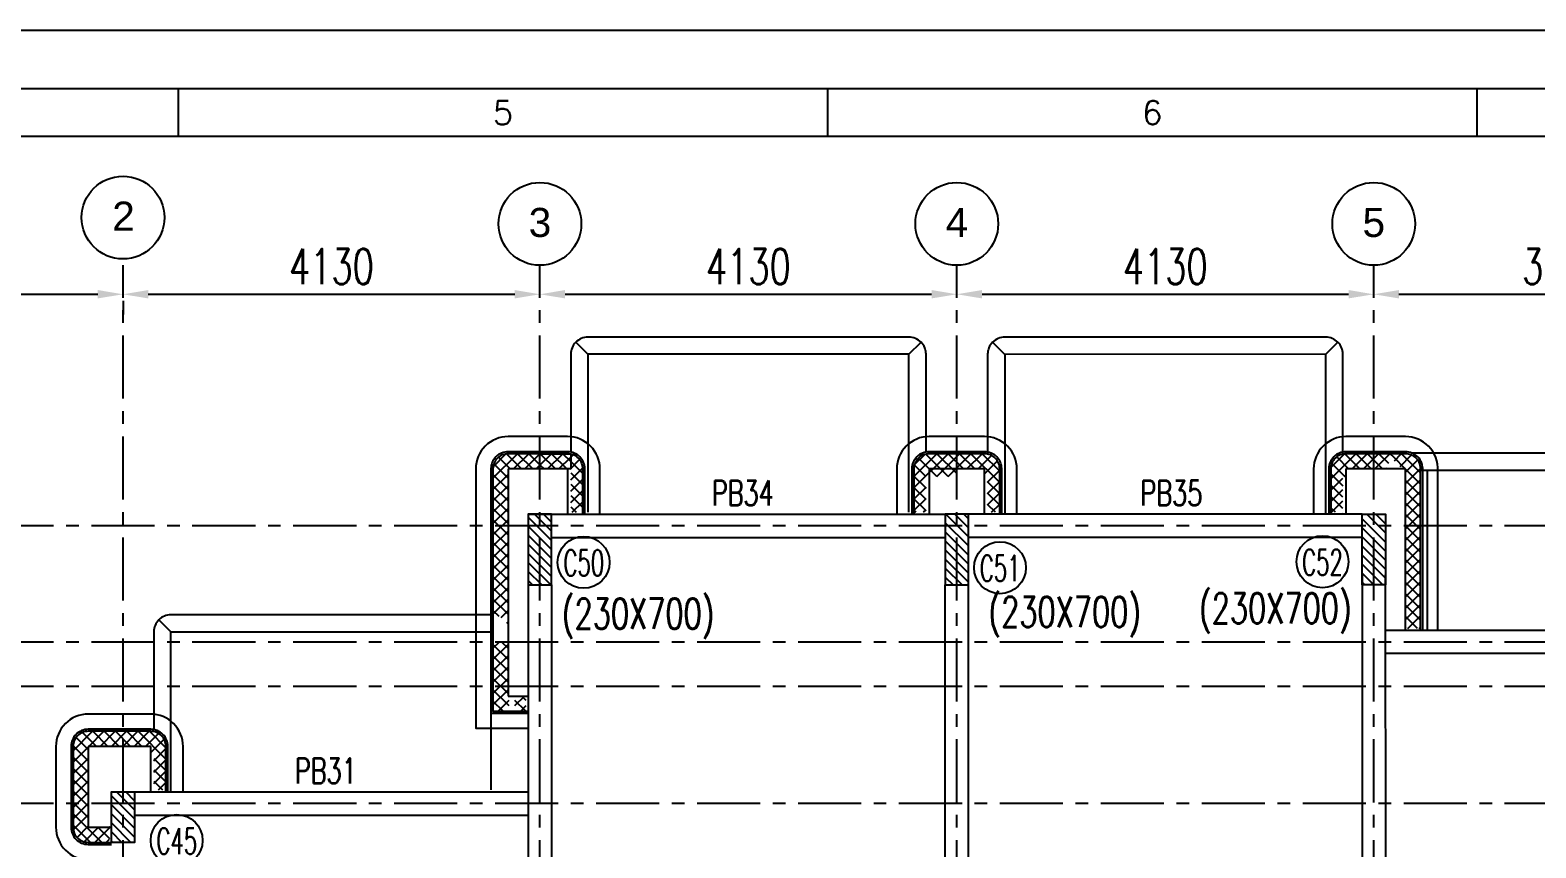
# Model space of a CAD drawing. Header units: millimetres. Extents: x 2659630 to 6742168, y -2425387 to -732288.
# Drawn here: x 2900568 to 2915484, y -908704 to -900602 of the extents above; entities that cross this region are included whole.
import ezdxf
from ezdxf.enums import TextEntityAlignment as Align

# ---------------------------------------------------------------- set-up
doc = ezdxf.new("R2010")
doc.units = ezdxf.units.MM
doc.header["$PDMODE"] = 35
doc.header["$PDSIZE"] = -25
doc.linetypes.add('CENTER', pattern=[2, 1.25, -0.25, 0.25, -0.25])
for name, color, linetype in [('PNA', 8, 'Continuous'), ('S-BEAM NO', 3, 'Continuous'), ('S-BEAM OUTER', 4, 'Continuous'), ('S-COLUMN', 1, 'Continuous'), ('S-COLUMN CIRCLE', 9, 'Continuous'), ('S-COLUMN HATCH', 8, 'Continuous'), ('S-COLUMN NO', 2, 'Continuous'), ('S-COLUMN SIZES', 2, 'Continuous'), ('S-DIM-1', 5, 'Continuous'), ('S-GRIDE CIRCLE', 8, 'Continuous'), ('S-GRIDE LINE', 8, 'CENTER'), ('S-GRIDE NO', 1, 'Continuous')]:
    doc.layers.add(name, color=color, linetype=linetype)
doc.styles.add('Arial', font='arial.ttf', dxfattribs={"height": 123})
doc.styles.add('ROMANS', font='r.shx', dxfattribs={"width": 0.7})
doc.dimstyles.new('dim100', dxfattribs={"dimtxt": 250, "dimasz": 250, "dimexe": 200, "dimexo": 200, "dimgap": 100, "dimtad": 1, "dimdec": 0, "dimrnd": 1, "dimzin": 0, "dimdsep": 46, "dimtxsty": 'ROMANS', "dimcen": 0, "dimclrd": 5, "dimclre": 5, "dimclrt": 4, "dimadec": 0, "dimazin": 0, "dimtfac": 1, "dimtdec": 0, "dimtix": 1, "dimtofl": 0, "dimtmove": 2, "dimatfit": 3, "dimfxl": 1, "dimtolj": 1, "dimtzin": 0, "dimlwd": -1, "dimlwe": -1, "dimarcsym": 0})
pattern_1 = [(45, (-310994.68, -157753.094), (-56.1266008, 56.1266008), []), (135, (-310994.68, -157753.094), (-56.1266008, -56.1266008), [])]

# ---------------------------------------------------------------- blocks, each defined once
blk = doc.blocks.new('*D920')
at = {"layer": 'Defpoints', "color": 0, "ltscale": 2500}
for p in [(2898068, -903083), (2901488, -903083), (2901488, -903219)]:
    blk.add_point(p, dxfattribs=at)
at = {"layer": 'S-DIM-1', "color": 5}
for p, q in [((2898068, -903283), (2898068, -903419)), ((2898318, -903219), (2901238, -903219)), ((2901488, -903283), (2901488, -903419))]:
    blk.add_line(p, q, dxfattribs=at)
at = {"layer": 'S-DIM-1', "color": 5, "ltscale": 2500}
for points in [[(2898318, -903177), (2898318, -903260), (2898068, -903219)], [(2901238, -903260), (2901238, -903177), (2901488, -903219)]]:
    blk.add_solid(points, dxfattribs=at)
at = {"layer": 'S-DIM-1', "color": 4, "ltscale": 2500, "insert": (2899778, -902944), "char_height": 250, "attachment_point": 5, "style": 'ROMANS'}
blk.add_mtext('\\A1;{\\H1.4x;3420}', dxfattribs=at)
blk = doc.blocks.new('*D921')
at = {"layer": 'Defpoints', "color": 0, "ltscale": 1200}
for p in [(2901488, -903227), (2905618, -903219), (2905618, -903219)]:
    blk.add_point(p, dxfattribs=at)
at = {"layer": 'S-DIM-1', "color": 5}
for p, q in [((2901488, -903027), (2901488, -903019)), ((2905618, -903019), (2905618, -903019)), ((2901738, -903219), (2905368, -903219))]:
    blk.add_line(p, q, dxfattribs=at)
at = {"layer": 'S-DIM-1', "color": 5, "ltscale": 1200}
for points in [[(2901738, -903177), (2901738, -903260), (2901488, -903219)], [(2905368, -903260), (2905368, -903177), (2905618, -903219)]]:
    blk.add_solid(points, dxfattribs=at)
at = {"layer": 'S-DIM-1', "color": 4, "ltscale": 1200, "insert": (2903553, -902944), "char_height": 250, "attachment_point": 5, "style": 'ROMANS'}
blk.add_mtext('\\A1;{\\H1.4x;4130}', dxfattribs=at)
blk = doc.blocks.new('*D922')
at = {"layer": 'Defpoints', "color": 0, "ltscale": 2500}
for p in [(2913878, -903219), (2917658, -903219), (2917658, -903219)]:
    blk.add_point(p, dxfattribs=at)
at = {"layer": 'S-DIM-1', "color": 5}
for p, q in [((2913878, -903019), (2913878, -903019)), ((2917658, -903019), (2917658, -903019)), ((2914128, -903219), (2917408, -903219))]:
    blk.add_line(p, q, dxfattribs=at)
at = {"layer": 'S-DIM-1', "color": 5, "ltscale": 2500}
for points in [[(2914128, -903177), (2914128, -903260), (2913878, -903219)], [(2917408, -903260), (2917408, -903177), (2917658, -903219)]]:
    blk.add_solid(points, dxfattribs=at)
at = {"layer": 'S-DIM-1', "color": 4, "ltscale": 2500, "insert": (2915768, -902944), "char_height": 350, "attachment_point": 5, "style": 'ROMANS'}
blk.add_mtext('\\A1;{3780}', dxfattribs=at)
blk = doc.blocks.new('*D924')
at = {"layer": 'Defpoints', "color": 0, "ltscale": 2500}
for p in [(2905618, -903227), (2909748, -903219), (2909748, -903219)]:
    blk.add_point(p, dxfattribs=at)
at = {"layer": 'S-DIM-1', "color": 5}
for p, q in [((2905618, -903027), (2905618, -903019)), ((2909748, -903019), (2909748, -903019)), ((2905868, -903219), (2909498, -903219))]:
    blk.add_line(p, q, dxfattribs=at)
at = {"layer": 'S-DIM-1', "color": 5, "ltscale": 2500}
for points in [[(2905868, -903177), (2905868, -903260), (2905618, -903219)], [(2909498, -903260), (2909498, -903177), (2909748, -903219)]]:
    blk.add_solid(points, dxfattribs=at)
at = {"layer": 'S-DIM-1', "color": 4, "ltscale": 2500, "insert": (2907683, -902944), "char_height": 250, "attachment_point": 5, "style": 'ROMANS'}
blk.add_mtext('\\A1;{\\H1.4x;4130}', dxfattribs=at)
blk = doc.blocks.new('*D925')
at = {"layer": 'Defpoints', "color": 0, "ltscale": 1200}
for p in [(2909748, -903227), (2913878, -903219), (2913878, -903219)]:
    blk.add_point(p, dxfattribs=at)
at = {"layer": 'S-DIM-1', "color": 5}
for p, q in [((2909748, -903027), (2909748, -903019)), ((2913878, -903019), (2913878, -903019)), ((2909998, -903219), (2913628, -903219))]:
    blk.add_line(p, q, dxfattribs=at)
at = {"layer": 'S-DIM-1', "color": 5, "ltscale": 1200}
for points in [[(2909998, -903177), (2909998, -903260), (2909748, -903219)], [(2913628, -903260), (2913628, -903177), (2913878, -903219)]]:
    blk.add_solid(points, dxfattribs=at)
at = {"layer": 'S-DIM-1', "color": 4, "ltscale": 1200, "insert": (2911813, -902944), "char_height": 250, "attachment_point": 5, "style": 'ROMANS'}
blk.add_mtext('\\A1;{\\H1.4x;4130}', dxfattribs=at)
blk = doc.blocks.new('A1_SHEET.')
at = {"flags": 128}
blk.add_lwpolyline([(0, 0), (0, 594), (841, 594), (841, 0)], close=True, dxfattribs=at)
at = {"layer": 'PNA'}
for p, q in [((281.17, 587.8), (281.17, 582.8)), ((349.58, 587.8), (349.58, 582.8)), ((418, 587.8), (418, 582.8))]:
    blk.add_line(p, q, dxfattribs=at)
at = {"layer": 'PNA', "color": 1}
for points in [[(7.5, 6.2), (833.5, 6.2), (833.5, 587.8), (7.5, 587.8)], [(17.5, 11.2), (828.5, 11.2), (828.5, 582.8), (17.5, 582.8)]]:
    blk.add_lwpolyline(points, close=True, dxfattribs=at)
at = {"layer": 'PNA', "style": 'ROMANS'}
for s, p in [('5', (315.38, 585.3)), ('6', (383.8, 585.3))]:
    blk.add_text(s, height=2.5, dxfattribs=at).set_placement(p, align=Align.MIDDLE)

msp = doc.modelspace()

# ---------------------------------------------------------------- hatches: boundary and pattern name
at = {"layer": 'S-BEAM OUTER', "ltscale": 2500}
h = msp.add_hatch(dxfattribs=at)
h.set_pattern_fill('ANSI37', color=256, scale=25, style=0)
h.set_pattern_definition(pattern_1)
h.paths.add_polyline_path([(2905152.842, -905513.963), (2905152.842, -904948.962, -0.000000022), (2905152.842, -904948.962, -0.198898844), (2905196.776, -904842.896, -0.000000013), (2905196.776, -904842.896, -0.179925874), (2905291.855, -904799.365, -0.018324024), (2905302.837, -904798.962), (2905617.837, -904798.962), (2905617.837, -904948.962), (2905302.842, -904948.962), (2905302.842, -905513.963)])
h.paths.add_polyline_path([(2905152.842, -906394.257, -0.300384142), (2905302.842, -906506.517), (2905302.842, -905513.963), (2905152.842, -905513.963)])
h.paths.add_polyline_path([(2905152.842, -907103.963), (2905302.842, -907103.963), (2905302.842, -906663.963), (2905152.842, -906663.963)])
h.paths.add_polyline_path([(2905922.842, -905026.994), (2905922.841, -904801.993, -0.147053772), (2905998.906, -904842.896, -0.19516487), (2906042.844, -904949.962), (2906042.84, -905173.956, 0.356378648)])
h.paths.add_polyline_path([(2905922.842, -905378.963), (2905922.842, -905026.994, -0.356378648), (2906042.84, -905173.956), (2906042.844, -905378.963)])
h.paths.add_polyline_path([(2905152.842, -907103.963), (2905302.842, -907103.963), (2905302.842, -907198.963), (2905312.843, -907198.963), (2905312.843, -907348.963), (2905152.842, -907348.963)])
h.paths.add_polyline_path([(2905482.837, -907348.963), (2905482.837, -907198.963), (2905371.014, -907198.963), (2905371.014, -907348.963)])
h = msp.add_hatch(dxfattribs=at)
h.set_pattern_fill('ANSI37', color=256, scale=25, style=0)
h.set_pattern_definition(pattern_1)
h.paths.add_polyline_path([(2905152.842, -905513.963), (2905152.842, -904948.962, -0.000000022), (2905152.842, -904948.962, -0.198898844), (2905196.776, -904842.896, -0.000000013), (2905196.776, -904842.896, -0.179925874), (2905291.855, -904799.365, -0.018324024), (2905302.837, -904798.962), (2905617.837, -904798.962), (2905617.837, -904948.962), (2905302.842, -904948.962), (2905302.842, -905513.963)])
h.paths.add_polyline_path([(2905152.842, -906394.257, -0.300384142), (2905302.842, -906506.517), (2905302.842, -905513.963), (2905152.842, -905513.963)])
h.paths.add_polyline_path([(2905152.842, -907103.963), (2905302.842, -907103.963), (2905302.842, -906663.963), (2905152.842, -906663.963)])
h.paths.add_polyline_path([(2905922.842, -905026.994), (2905922.841, -904801.993, -0.147053772), (2905998.906, -904842.896, -0.19516487), (2906042.844, -904949.962), (2906042.84, -905173.956, 0.356378648)])
h.paths.add_polyline_path([(2905922.842, -905378.963), (2905922.842, -905026.994, -0.356378648), (2906042.84, -905173.956), (2906042.844, -905378.963)])
h.paths.add_polyline_path([(2905152.842, -907103.963), (2905302.842, -907103.963), (2905302.842, -907198.963), (2905312.843, -907198.963), (2905312.843, -907348.963), (2905152.842, -907348.963)])
h.paths.add_polyline_path([(2905482.837, -907348.963), (2905482.837, -907198.963), (2905371.014, -907198.963), (2905371.014, -907348.963)])
h = msp.add_hatch(dxfattribs=at)
h.set_pattern_fill('ANSI37', color=256, scale=25, style=0)
h.set_pattern_definition(pattern_1)
h.paths.add_polyline_path([(2905152.842, -905513.963), (2905152.842, -904948.962, -0.000000022), (2905152.842, -904948.962, -0.198898844), (2905196.776, -904842.896, -0.000000013), (2905196.776, -904842.896, -0.179925874), (2905291.855, -904799.365, -0.018324024), (2905302.837, -904798.962), (2905617.837, -904798.962), (2905617.837, -904948.962), (2905302.842, -904948.962), (2905302.842, -905513.963)])
h.paths.add_polyline_path([(2905152.842, -906394.257, -0.300384142), (2905302.842, -906506.517), (2905302.842, -905513.963), (2905152.842, -905513.963)])
h.paths.add_polyline_path([(2905152.842, -907103.963), (2905302.842, -907103.963), (2905302.842, -906663.963), (2905152.842, -906663.963)])
h.paths.add_polyline_path([(2905922.842, -905026.994), (2905922.841, -904801.993, -0.147053772), (2905998.906, -904842.896, -0.19516487), (2906042.844, -904949.962), (2906042.84, -905173.956, 0.356378648)])
h.paths.add_polyline_path([(2905922.842, -905378.963), (2905922.842, -905026.994, -0.356378648), (2906042.84, -905173.956), (2906042.844, -905378.963)])
h.paths.add_polyline_path([(2905152.842, -907103.963), (2905302.842, -907103.963), (2905302.842, -907198.963), (2905312.843, -907198.963), (2905312.843, -907348.963), (2905152.842, -907348.963)])
h.paths.add_polyline_path([(2905482.837, -907348.963), (2905482.837, -907198.963), (2905371.014, -907198.963), (2905371.014, -907348.963)])
h = msp.add_hatch(dxfattribs=at)
h.set_pattern_fill('ANSI37', color=256, scale=25, style=0)
h.set_pattern_definition(pattern_1)
h.paths.add_polyline_path([(2905922.841, -904948.962), (2905617.837, -904948.962), (2905617.837, -904798.962), (2905922.841, -904798.962)])
h = msp.add_hatch(dxfattribs=at)
h.set_pattern_fill('ANSI37', color=256, scale=25, style=0)
h.set_pattern_definition(pattern_1)
h.paths.add_polyline_path([(2905922.841, -904948.962), (2905617.837, -904948.962), (2905617.837, -904798.962), (2905922.841, -904798.962)])
h = msp.add_hatch(dxfattribs=at)
h.set_pattern_fill('ANSI37', color=256, scale=25, style=0)
h.set_pattern_definition(pattern_1)
h.paths.add_polyline_path([(2905922.841, -904948.962), (2905617.837, -904948.962), (2905617.837, -904798.962), (2905922.841, -904798.962)])
h = msp.add_hatch(dxfattribs=at)
h.set_pattern_fill('ANSI37', color=256, scale=25, style=0)
h.set_pattern_definition(pattern_1)
edge = h.paths.add_edge_path()
edge.add_line((2909442.844, -905378.962), (2909442.843, -905026.992))
edge.add_arc((2909472.835, -905173.963), 150, 101.5337753, 179.6410163)
edge.add_line((2909322.838, -905173.023), (2909322.838, -905378.963))
edge.add_line((2909322.838, -905378.963), (2909442.844, -905378.963))
h.paths.add_polyline_path([(2909747.837, -904948.962), (2909747.837, -904798.962), (2910022.837, -904798.962, -0.050390179), (2910052.841, -904801.994), (2910052.842, -905026.995, 0.050390733), (2910022.837, -905023.963), (2910022.836, -905023.963), (2910022.836, -905023.963), (2910022.835, -904948.962)])
h.paths.add_polyline_path([(2909442.843, -905026.992), (2909442.843, -904801.992, -0.050374093), (2909472.838, -904798.962), (2909747.837, -904798.962), (2909747.837, -904948.962), (2909472.838, -904948.962), (2909747.837, -904948.962), (2909747.837, -905023.963), (2909472.838, -905023.963), (2909472.838, -904948.962), (2909747.837, -904948.962), (2909472.838, -904948.962), (2909472.838, -905023.963), (2909472.835, -905023.963, 0.050368118)])
h.paths.add_polyline_path([(2910052.842, -905026.995), (2910052.841, -904801.994, -0.147047891), (2910128.902, -904842.896, -0.198912367), (2910172.836, -904948.962), (2910172.836, -905173.963, 0.356384191)])
h.paths.add_polyline_path([(2909442.843, -905026.992), (2909442.843, -904801.992, 0.147064867), (2909366.772, -904842.896, 0.198911946), (2909322.838, -904948.962), (2909322.838, -905173.023, -0.354645265)])
h.paths.add_polyline_path([(2910172.837, -905378.963), (2910172.836, -905173.963, 0.356384191), (2910052.842, -905026.995), (2910052.842, -905378.963)])
h = msp.add_hatch(dxfattribs=at)
h.set_pattern_fill('ANSI37', color=256, scale=25, style=0)
h.set_pattern_definition(pattern_1)
edge = h.paths.add_edge_path()
edge.add_line((2909442.844, -905378.962), (2909442.843, -905026.992))
edge.add_arc((2909472.835, -905173.963), 150, 101.5337753, 179.6410163)
edge.add_line((2909322.838, -905173.023), (2909322.838, -905378.963))
edge.add_line((2909322.838, -905378.963), (2909442.844, -905378.963))
h.paths.add_polyline_path([(2909747.837, -904948.962), (2909747.837, -904798.962), (2910022.837, -904798.962, -0.050390179), (2910052.841, -904801.994), (2910052.842, -905026.995, 0.050390733), (2910022.837, -905023.963), (2910022.836, -905023.963), (2910022.836, -905023.963), (2910022.835, -904948.962)])
h.paths.add_polyline_path([(2909442.843, -905026.992), (2909442.843, -904801.992, -0.050374093), (2909472.838, -904798.962), (2909747.837, -904798.962), (2909747.837, -904948.962), (2909472.838, -904948.962), (2909747.837, -904948.962), (2909747.837, -905023.963), (2909472.838, -905023.963), (2909472.838, -904948.962), (2909747.837, -904948.962), (2909472.838, -904948.962), (2909472.838, -905023.963), (2909472.835, -905023.963, 0.050368118)])
h.paths.add_polyline_path([(2910052.842, -905026.995), (2910052.841, -904801.994, -0.147047891), (2910128.902, -904842.896, -0.198912367), (2910172.836, -904948.962), (2910172.836, -905173.963, 0.356384191)])
h.paths.add_polyline_path([(2909442.843, -905026.992), (2909442.843, -904801.992, 0.147064867), (2909366.772, -904842.896, 0.198911946), (2909322.838, -904948.962), (2909322.838, -905173.023, -0.354645265)])
h.paths.add_polyline_path([(2910172.837, -905378.963), (2910172.836, -905173.963, 0.356384191), (2910052.842, -905026.995), (2910052.842, -905378.963)])
h = msp.add_hatch(dxfattribs=at)
h.set_pattern_fill('ANSI37', color=256, scale=25, style=0)
h.set_pattern_definition(pattern_1)
edge = h.paths.add_edge_path()
edge.add_line((2909442.844, -905378.962), (2909442.843, -905026.992))
edge.add_arc((2909472.835, -905173.963), 150, 101.5337753, 179.6410163)
edge.add_line((2909322.838, -905173.023), (2909322.838, -905378.963))
edge.add_line((2909322.838, -905378.963), (2909442.844, -905378.963))
h.paths.add_polyline_path([(2909747.837, -904948.962), (2909747.837, -904798.962), (2910022.837, -904798.962, -0.050390179), (2910052.841, -904801.994), (2910052.842, -905026.995, 0.050390733), (2910022.837, -905023.963), (2910022.836, -905023.963), (2910022.836, -905023.963), (2910022.835, -904948.962)])
h.paths.add_polyline_path([(2909442.843, -905026.992), (2909442.843, -904801.992, -0.050374093), (2909472.838, -904798.962), (2909747.837, -904798.962), (2909747.837, -904948.962), (2909472.838, -904948.962), (2909747.837, -904948.962), (2909747.837, -905023.963), (2909472.838, -905023.963), (2909472.838, -904948.962), (2909747.837, -904948.962), (2909472.838, -904948.962), (2909472.838, -905023.963), (2909472.835, -905023.963, 0.050368118)])
h.paths.add_polyline_path([(2910052.842, -905026.995), (2910052.841, -904801.994, -0.147047891), (2910128.902, -904842.896, -0.198912367), (2910172.836, -904948.962), (2910172.836, -905173.963, 0.356384191)])
h.paths.add_polyline_path([(2909442.843, -905026.992), (2909442.843, -904801.992, 0.147064867), (2909366.772, -904842.896, 0.198911946), (2909322.838, -904948.962), (2909322.838, -905173.023, -0.354645265)])
h.paths.add_polyline_path([(2910172.837, -905378.963), (2910172.836, -905173.963, 0.356384191), (2910052.842, -905026.995), (2910052.842, -905378.963)])
h = msp.add_hatch(dxfattribs=at)
h.set_pattern_fill('ANSI37', color=256, scale=25, style=0)
h.set_pattern_definition(pattern_1)
edge = h.paths.add_edge_path()
edge.add_arc((2913602.843, -904948.962), 150, 135.0002507, 179.9994214, ccw=False)
edge.add_arc((2913602.843, -904948.962), 150, 101.536827, 135, ccw=False)
edge.add_line((2913572.843, -904801.993), (2913572.843, -905027.311))
edge.add_arc((2913604.601, -905175.677), 151.727, 102.081815, 179.7301686)
edge.add_line((2913452.843, -905174.962), (2913452.843, -904948.962))
h.paths.add_polyline_path([(2914192.84, -906528.963), (2914342.84, -906528.963), (2914342.84, -905513.963), (2914192.84, -905513.963)])
h.paths.add_polyline_path([(2914342.84, -905513.963), (2914342.84, -904963.963), (2914192.84, -904963.963), (2914192.84, -905513.963)])
h.paths.add_polyline_path([(2913572.843, -904801.993, -0.050381359), (2913602.843, -904798.962), (2913877.837, -904798.962), (2913877.837, -904798.962), (2913877.837, -904948.962), (2913602.843, -904948.962), (2913602.843, -904948.962), (2913602.843, -905023.962), (2913602.672, -905023.962, 0.04957935), (2913572.843, -905027.311)])
h.paths.add_polyline_path([(2914136.915, -904798.962), (2914192.84, -904798.962, -0.198912367), (2914298.906, -904842.896, -0.108312234), (2914334.144, -904898.631, -0.085753808), (2914342.84, -904948.962), (2914342.84, -904963.963), (2914192.84, -904963.963), (2914192.84, -904948.962), (2914162.841, -904948.962), (2914057.632, -904843.754, -0.136404072)])
h.paths.add_polyline_path([(2913452.846, -905378.963), (2913452.876, -905174.962, -0.352392755), (2913572.843, -905027.311), (2913572.844, -905378.963)])
h.paths.add_polyline_path([(2913877.837, -904948.962), (2914008.503, -904948.962, -0.320139924), (2914136.915, -904798.962), (2913877.837, -904798.962)])
h.paths.add_polyline_path([(2913518.31, -905212.567), (2913518.31, -905365.739), (2914050.472, -905365.739), (2914050.472, -905212.567)], flags=24)
h = msp.add_hatch(dxfattribs=at)
h.set_pattern_fill('ANSI37', color=256, scale=25, style=0)
h.set_pattern_definition(pattern_1)
edge = h.paths.add_edge_path()
edge.add_arc((2913602.843, -904948.962), 150, 135.0002507, 179.9994214, ccw=False)
edge.add_arc((2913602.843, -904948.962), 150, 101.536827, 135, ccw=False)
edge.add_line((2913572.843, -904801.993), (2913572.843, -905027.311))
edge.add_arc((2913604.601, -905175.677), 151.727, 102.081815, 179.7301686)
edge.add_line((2913452.843, -905174.962), (2913452.843, -904948.962))
h.paths.add_polyline_path([(2914192.84, -906528.963), (2914342.84, -906528.963), (2914342.84, -905513.963), (2914192.84, -905513.963)])
h.paths.add_polyline_path([(2914342.84, -905513.963), (2914342.84, -904963.963), (2914192.84, -904963.963), (2914192.84, -905513.963)])
h.paths.add_polyline_path([(2913572.843, -904801.993, -0.050381359), (2913602.843, -904798.962), (2913877.837, -904798.962), (2913877.837, -904798.962), (2913877.837, -904948.962), (2913602.843, -904948.962), (2913602.843, -904948.962), (2913602.843, -905023.962), (2913602.672, -905023.962, 0.04957935), (2913572.843, -905027.311)])
h.paths.add_polyline_path([(2914136.915, -904798.962), (2914192.84, -904798.962, -0.198912367), (2914298.906, -904842.896, -0.108312234), (2914334.144, -904898.631, -0.085753808), (2914342.84, -904948.962), (2914342.84, -904963.963), (2914192.84, -904963.963), (2914192.84, -904948.962), (2914162.841, -904948.962), (2914057.632, -904843.754, -0.136404072)])
h.paths.add_polyline_path([(2913452.846, -905378.963), (2913452.876, -905174.962, -0.352392755), (2913572.843, -905027.311), (2913572.844, -905378.963)])
h.paths.add_polyline_path([(2913877.837, -904948.962), (2914008.503, -904948.962, -0.320139924), (2914136.915, -904798.962), (2913877.837, -904798.962)])
h.paths.add_polyline_path([(2913518.31, -905212.567), (2913518.31, -905365.739), (2914050.472, -905365.739), (2914050.472, -905212.567)], flags=24)
h = msp.add_hatch(dxfattribs=at)
h.set_pattern_fill('ANSI37', color=256, scale=25, style=0)
h.set_pattern_definition(pattern_1)
edge = h.paths.add_edge_path()
edge.add_arc((2913602.843, -904948.962), 150, 135.0002507, 179.9994214, ccw=False)
edge.add_arc((2913602.843, -904948.962), 150, 101.536827, 135, ccw=False)
edge.add_line((2913572.843, -904801.993), (2913572.843, -905027.311))
edge.add_arc((2913604.601, -905175.677), 151.727, 102.081815, 179.7301686)
edge.add_line((2913452.843, -905174.962), (2913452.843, -904948.962))
h.paths.add_polyline_path([(2914192.84, -906528.963), (2914342.84, -906528.963), (2914342.84, -905513.963), (2914192.84, -905513.963)])
h.paths.add_polyline_path([(2914342.84, -905513.963), (2914342.84, -904963.963), (2914192.84, -904963.963), (2914192.84, -905513.963)])
h.paths.add_polyline_path([(2913572.843, -904801.993, -0.050381359), (2913602.843, -904798.962), (2913877.837, -904798.962), (2913877.837, -904798.962), (2913877.837, -904948.962), (2913602.843, -904948.962), (2913602.843, -904948.962), (2913602.843, -905023.962), (2913602.672, -905023.962, 0.04957935), (2913572.843, -905027.311)])
h.paths.add_polyline_path([(2914136.915, -904798.962), (2914192.84, -904798.962, -0.198912367), (2914298.906, -904842.896, -0.108312234), (2914334.144, -904898.631, -0.085753808), (2914342.84, -904948.962), (2914342.84, -904963.963), (2914192.84, -904963.963), (2914192.84, -904948.962), (2914162.841, -904948.962), (2914057.632, -904843.754, -0.136404072)])
h.paths.add_polyline_path([(2913452.846, -905378.963), (2913452.876, -905174.962, -0.352392755), (2913572.843, -905027.311), (2913572.844, -905378.963)])
h.paths.add_polyline_path([(2913877.837, -904948.962), (2914008.503, -904948.962, -0.320139924), (2914136.915, -904798.962), (2913877.837, -904798.962)])
h.paths.add_polyline_path([(2913518.31, -905212.567), (2913518.31, -905365.739), (2914050.472, -905365.739), (2914050.472, -905212.567)], flags=24)
h = msp.add_hatch(dxfattribs=at)
h.set_pattern_fill('ANSI37', color=256, scale=25, style=0)
h.set_pattern_definition(pattern_1)
h.paths.add_polyline_path([(2900993.11, -908263.963), (2900993.109, -907698.962, -0.198912031), (2901037.043, -907592.896, -0.000000219), (2901037.043, -907592.896, -0.198912476), (2901143.109, -907548.962), (2901487.837, -907548.962), (2901487.837, -907698.962), (2901143.109, -907698.962), (2901143.085, -908263.963), (2900993.11, -908263.963)])
h.paths.add_polyline_path([(2900993.11, -908263.963), (2901143.085, -908263.963), (2901143.075, -908498.962), (2901352.837, -908498.962), (2901352.837, -908648.962), (2901143.075, -908648.962, -0.0000001), (2901143.075, -908648.962, -0.198851037), (2901037.045, -908605.028, -0.000000032), (2901037.045, -908605.028, -0.198910749), (2900993.111, -908498.962)])
h.paths.add_polyline_path([(2901487.837, -907698.962), (2901487.837, -907548.962), (2901762.842, -907548.962, -0.050380764), (2901792.841, -907551.992), (2901792.842, -907774.453, 0.003455455), (2901790.735, -907773.963), (2901762.842, -907773.963), (2901762.842, -907698.962)])
h.paths.add_polyline_path([(2901792.842, -907774.453, -0.342063211), (2901912.842, -907923.963), (2901912.842, -907698.962, 0.198912367), (2901868.908, -907592.896, 0.147057884), (2901792.841, -907551.992)])
h.paths.add_polyline_path([(2901912.842, -908128.963), (2901912.842, -907923.963, 0.342063211), (2901792.842, -907774.453), (2901792.842, -908128.963)])
h.paths.add_polyline_path([(2901044.494, -907984.361), (2901044.494, -908179.075), (2901472.973, -908179.075), (2901472.973, -907984.361)], flags=24)
h = msp.add_hatch(dxfattribs=at)
h.set_pattern_fill('ANSI37', color=256, scale=25, style=0)
h.set_pattern_definition(pattern_1)
h.paths.add_polyline_path([(2900993.11, -908263.963), (2900993.109, -907698.962, -0.198912031), (2901037.043, -907592.896, -0.000000219), (2901037.043, -907592.896, -0.198912476), (2901143.109, -907548.962), (2901487.837, -907548.962), (2901487.837, -907698.962), (2901143.109, -907698.962), (2901143.085, -908263.963), (2900993.11, -908263.963)])
h.paths.add_polyline_path([(2900993.11, -908263.963), (2901143.085, -908263.963), (2901143.075, -908498.962), (2901352.837, -908498.962), (2901352.837, -908648.962), (2901143.075, -908648.962, -0.0000001), (2901143.075, -908648.962, -0.198851037), (2901037.045, -908605.028, -0.000000032), (2901037.045, -908605.028, -0.198910749), (2900993.111, -908498.962)])
h.paths.add_polyline_path([(2901487.837, -907698.962), (2901487.837, -907548.962), (2901762.842, -907548.962, -0.050380764), (2901792.841, -907551.992), (2901792.842, -907774.453, 0.003455455), (2901790.735, -907773.963), (2901762.842, -907773.963), (2901762.842, -907698.962)])
h.paths.add_polyline_path([(2901792.842, -907774.453, -0.342063211), (2901912.842, -907923.963), (2901912.842, -907698.962, 0.198912367), (2901868.908, -907592.896, 0.147057884), (2901792.841, -907551.992)])
h.paths.add_polyline_path([(2901912.842, -908128.963), (2901912.842, -907923.963, 0.342063211), (2901792.842, -907774.453), (2901792.842, -908128.963)])
h.paths.add_polyline_path([(2901044.494, -907984.361), (2901044.494, -908179.075), (2901472.973, -908179.075), (2901472.973, -907984.361)], flags=24)
h = msp.add_hatch(dxfattribs=at)
h.set_pattern_fill('ANSI37', color=256, scale=25, style=0)
h.set_pattern_definition(pattern_1)
h.paths.add_polyline_path([(2900993.11, -908263.963), (2900993.109, -907698.962, -0.198912031), (2901037.043, -907592.896, -0.000000219), (2901037.043, -907592.896, -0.198912476), (2901143.109, -907548.962), (2901487.837, -907548.962), (2901487.837, -907698.962), (2901143.109, -907698.962), (2901143.085, -908263.963), (2900993.11, -908263.963)])
h.paths.add_polyline_path([(2900993.11, -908263.963), (2901143.085, -908263.963), (2901143.075, -908498.962), (2901352.837, -908498.962), (2901352.837, -908648.962), (2901143.075, -908648.962, -0.0000001), (2901143.075, -908648.962, -0.198851037), (2901037.045, -908605.028, -0.000000032), (2901037.045, -908605.028, -0.198910749), (2900993.111, -908498.962)])
h.paths.add_polyline_path([(2901487.837, -907698.962), (2901487.837, -907548.962), (2901762.842, -907548.962, -0.050380764), (2901792.841, -907551.992), (2901792.842, -907774.453, 0.003455455), (2901790.735, -907773.963), (2901762.842, -907773.963), (2901762.842, -907698.962)])
h.paths.add_polyline_path([(2901792.842, -907774.453, -0.342063211), (2901912.842, -907923.963), (2901912.842, -907698.962, 0.198912367), (2901868.908, -907592.896, 0.147057884), (2901792.841, -907551.992)])
h.paths.add_polyline_path([(2901912.842, -908128.963), (2901912.842, -907923.963, 0.342063211), (2901792.842, -907774.453), (2901792.842, -908128.963)])
h.paths.add_polyline_path([(2901044.494, -907984.361), (2901044.494, -908179.075), (2901472.973, -908179.075), (2901472.973, -907984.361)], flags=24)
at = {"layer": 'S-COLUMN HATCH'}
h = msp.add_hatch(dxfattribs=at)
h.set_pattern_fill('ANSI31', color=8, scale=20, angle=270)
h.set_pattern_definition([(315, (2137619.527, -4323869.926), (44.9012806, 44.9012806), [])])
edge = h.paths.add_edge_path()
edge.add_line((2905732.41, -905398.979), (2905732.41, -906098.979))
edge.add_line((2905732.41, -905398.979), (2905502.41, -905398.979))
edge.add_line((2905502.41, -905398.979), (2905502.41, -906098.979))
edge.add_line((2905502.41, -906098.979), (2905732.41, -906098.979))
h = msp.add_hatch(dxfattribs=at)
h.set_pattern_fill('ANSI31', color=8, scale=20, angle=270)
h.set_pattern_definition([(315, (2141694.24, -4323869.926), (44.9012806, 44.9012806), [])])
edge = h.paths.add_edge_path()
edge.add_line((2909862.837, -905398.979), (2909862.837, -906098.979))
edge.add_line((2909862.837, -905398.979), (2909632.837, -905398.979))
edge.add_line((2909632.837, -905398.979), (2909632.837, -906098.979))
edge.add_line((2909632.837, -906098.979), (2909862.837, -906098.979))
h = msp.add_hatch(dxfattribs=at)
h.set_pattern_fill('ANSI31', color=8, scale=20, angle=90)
h.set_pattern_definition([(135, (3682981.473, 2512471.984), (-44.9012806, -44.9012806), [])])
edge = h.paths.add_edge_path()
edge.add_line((2913762.927, -905398.963), (2913762.927, -906098.963))
edge.add_line((2913762.927, -905398.963), (2913992.927, -905398.963))
edge.add_line((2913992.927, -905398.963), (2913992.927, -906098.963))
edge.add_line((2913992.927, -906098.963), (2913762.927, -906098.963))
h = msp.add_hatch(dxfattribs=at)
h.set_pattern_fill('ANSI31', color=8, scale=20, angle=90)
h.set_pattern_definition([(135, (3670328.623, 2509721.984), (-44.9012806, -44.9012806), [])])
edge = h.paths.add_edge_path()
edge.add_line((2901372.889, -908148.963), (2901372.889, -908648.963))
edge.add_line((2901372.889, -908148.963), (2901602.889, -908148.963))
edge.add_line((2901602.889, -908148.963), (2901602.889, -908648.963))
edge.add_line((2901602.889, -908648.963), (2901372.889, -908648.963))

# ---------------------------------------------------------------- linework, layer by layer
at = {"layer": 'S-BEAM OUTER', "ltscale": 2500}
for p, q in [((2906092.84, -903813.961), (2905972.632, -903693.754)), ((2906092.84, -903813.961), (2905972.632, -903693.754)), ((2906092.84, -903813.961), (2905972.632, -903693.754)), ((2909272.842, -903813.963), (2909393.052, -903693.756)), ((2909272.842, -903813.963), (2909393.052, -903693.756)), ((2909272.842, -903813.963), (2909393.052, -903693.756)), ((2910222.84, -903813.967), (2910102.632, -903693.754)), ((2910222.84, -903813.967), (2910102.632, -903693.754)), ((2910222.84, -903813.967), (2910102.632, -903693.754)), ((2913402.844, -903813.959), (2913523.05, -903693.754)), ((2913402.844, -903813.959), (2913523.05, -903693.754)), ((2913402.844, -903813.959), (2913523.05, -903693.754)), ((2909272.413, -903813.963, -0.002), (2906092.413, -903813.961, -0.002)), ((2906092.413, -903813.961, -0.002), (2906092.413, -905378.963, -0.002)), ((2909272.84, -903813.963), (2906092.84, -903813.961)), ((2906092.84, -903813.961), (2906092.84, -905378.963)), ((2906092.84, -903813.961), (2906092.84, -905378.963)), ((2909272.84, -903813.963), (2906092.84, -903813.961)), ((2909272.84, -903813.963), (2906092.84, -903813.961)), ((2906092.84, -903813.961), (2906092.84, -905378.963)), ((2909272.417, -905378.962, -0.002), (2909272.413, -903813.963, -0.002)), ((2909272.844, -905378.962), (2909272.84, -903813.963)), ((2909272.844, -905378.962), (2909272.84, -903813.963)), ((2909272.844, -905378.962), (2909272.84, -903813.963)), ((2913402.417, -903813.963, -0.002), (2910222.419, -903813.967, -0.002)), ((2913402.417, -903813.963, -0.002), (2910222.419, -903813.967, -0.002)), ((2913402.417, -903813.963, -0.002), (2910222.419, -903813.967, -0.002)), ((2910222.419, -903813.967, -0.002), (2910222.419, -905398.745, -0.002)), ((2910222.419, -903813.967, -0.002), (2910222.419, -905398.745, -0.002)), ((2910222.419, -903813.967, -0.002), (2910222.419, -905398.745, -0.002)), ((2913402.844, -903813.963), (2910222.846, -903813.967)), ((2913402.844, -903813.963), (2910222.846, -903813.967)), ((2913402.844, -903813.963), (2910222.846, -903813.967)), ((2910222.846, -903813.967), (2910222.846, -905398.745)), ((2910222.846, -903813.967), (2910222.846, -905398.745)), ((2910222.846, -903813.967), (2910222.846, -905398.745)), ((2913402.417, -905398.755, -0.002), (2913402.417, -903813.963, -0.002)), ((2913402.844, -905398.755), (2913402.844, -903813.963)), ((2913402.844, -905398.755), (2913402.844, -903813.963)), ((2913402.844, -905398.755), (2913402.844, -903813.963)), ((2905892.84, -904948.962), (2905302.842, -904948.962)), ((2905302.842, -904948.962), (2905302.842, -907198.963)), ((2905892.84, -904948.962), (2905302.842, -904948.962)), ((2905302.842, -904948.962), (2905302.842, -907198.963)), ((2905892.84, -904948.962), (2905302.842, -904948.962)), ((2905302.842, -904948.962), (2905302.842, -907198.963)), ((2905892.844, -905398.963), (2905892.84, -904948.962)), ((2905892.844, -905398.963), (2905892.84, -904948.962)), ((2905892.844, -905398.963), (2905892.84, -904948.962)), ((2909472.838, -904948.962), (2909472.835, -905398.963)), ((2909472.838, -904948.962), (2909472.835, -905398.963)), ((2909472.838, -904948.962), (2909472.835, -905398.963)), ((2910022.835, -904948.962), (2909472.838, -904948.962)), ((2910022.835, -904948.962), (2909472.838, -904948.962)), ((2910022.835, -904948.962), (2909472.838, -904948.962)), ((2910022.836, -905398.963), (2910022.835, -904948.962)), ((2910022.836, -905398.963), (2910022.835, -904948.962)), ((2910022.836, -905398.963), (2910022.835, -904948.962)), ((2913602.843, -904948.962), (2913602.843, -905398.985)), ((2914192.84, -904948.962), (2913602.843, -904948.962)), ((2913602.843, -904948.962), (2913602.843, -905398.985)), ((2914192.84, -904948.962), (2913602.843, -904948.962)), ((2914192.84, -904948.962), (2913602.843, -904948.962)), ((2913602.843, -904948.962), (2913602.843, -905398.985)), ((2914192.84, -906548.963), (2914192.84, -904948.962)), ((2914192.84, -906548.963), (2914192.84, -904948.962)), ((2914192.84, -906548.963), (2914192.84, -904948.962)), ((2917357.415, -904963.963, -0.002), (2914342.413, -904963.963, -0.002)), ((2917357.842, -904963.963), (2914342.84, -904963.963)), ((2917357.842, -904963.963), (2914342.84, -904963.963)), ((2917357.842, -904963.963), (2914342.84, -904963.963)), ((2914407.84, -904963.963), (2914407.84, -906548.963)), ((2914407.84, -904963.963), (2914407.84, -906548.963)), ((2914407.84, -904963.963), (2914407.84, -906548.963)), ((2901962.84, -906563.961), (2901842.633, -906443.754)), ((2901962.84, -906563.961), (2901842.633, -906443.754)), ((2901962.84, -906563.961), (2901842.633, -906443.754)), ((2901962.842, -908148.955), (2901962.842, -906563.963)), ((2901962.842, -908148.955), (2901962.842, -906563.963)), ((2901962.842, -908148.955), (2901962.842, -906563.963)), ((2901962.842, -906563.963), (2905132.842, -906563.963)), ((2901962.842, -906563.963), (2905132.842, -906563.963)), ((2901962.842, -906563.963), (2905132.842, -906563.963)), ((2901962.842, -906563.963), (2905132.842, -906563.963)), ((2901962.842, -908148.955), (2901962.842, -906563.963)), ((2905132.842, -906563.963), (2905132.844, -908128.963)), ((2905132.842, -906563.963), (2905132.844, -908128.963)), ((2905302.842, -907198.963), (2905502.837, -907198.963)), ((2905302.842, -907198.963), (2905502.837, -907198.963)), ((2905302.842, -907198.963), (2905502.837, -907198.963)), ((2901143.109, -907698.962), (2901143.075, -908498.962)), ((2901143.109, -907698.962), (2901143.075, -908498.962)), ((2901143.109, -907698.962), (2901143.075, -908498.962)), ((2901762.842, -907698.962), (2901143.109, -907698.962)), ((2901762.842, -907698.962), (2901143.109, -907698.962)), ((2901762.842, -907698.962), (2901143.109, -907698.962)), ((2901762.842, -908148.963), (2901762.842, -907698.962)), ((2901762.842, -908148.963), (2901762.842, -907698.962)), ((2901762.842, -908148.963), (2901762.842, -907698.962)), ((2901143.075, -908498.962), (2901372.889, -908498.963)), ((2901143.075, -908498.962), (2901372.889, -908498.963)), ((2901143.075, -908498.962), (2901372.889, -908498.963))]:
    msp.add_line(p, q, dxfattribs=at)
at = {"layer": 'S-BEAM OUTER', "extrusion": (-4.67131e-08, -5.09838e-09, 1)}
for p, q in [((2905502.837, -905398.979, 0.002), (2909633.185, -905398.683, -0.038)), ((2905502.837, -905398.979, 0.002), (2909633.185, -905398.683, -0.038)), ((2905502.837, -905398.979, 0.002), (2909633.185, -905398.683, -0.038)), ((2905732.41, -906098.979), (2905732.759, -911158.963, -0.038)), ((2905732.837, -906198.979, 0.002), (2905732.759, -911158.963, -0.038)), ((2905732.837, -906198.979, 0.002), (2905732.759, -911158.963, -0.038))]:
    msp.add_line(p, q, dxfattribs=at)
at = {"layer": 'S-BEAM OUTER'}
for p, q in [((2913763.773, -905398.756, -0.035), (2909863.185, -905398.744, -0.035)), ((2913763.773, -905398.756, -0.035), (2909863.185, -905398.744, -0.035)), ((2913763.773, -905398.756, -0.035), (2909863.185, -905398.744, -0.035)), ((2905732.41, -905628.979, 0.002), (2909632.837, -905628.97, -0.035)), ((2905732.41, -905628.979, 0.002), (2909632.837, -905628.97, -0.035)), ((2905732.41, -905628.979, 0.002), (2909632.837, -905628.97, -0.035)), ((2913762.927, -905628.75, -0.035), (2909862.837, -905628.702, -0.035)), ((2913762.927, -905628.75, -0.035), (2909862.837, -905628.702, -0.035)), ((2913762.927, -905628.75, -0.035), (2909862.837, -905628.702, -0.035)), ((2913762.834, -905998.963, 0.001), (2913762.916, -911359.071, 0.039)), ((2913762.834, -905998.963, 0.001), (2913762.916, -911359.071, 0.039)), ((2913762.834, -905998.963, 0.001), (2913762.916, -911359.071, 0.039)), ((2913992.833, -905998.963, 0), (2913992.932, -911359.071, 0)), ((2913992.833, -905998.963, 0), (2913992.932, -911359.071, 0)), ((2913992.833, -905998.963, 0), (2913992.932, -911359.071, 0)), ((2905502.837, -906098.979, 0.002), (2905502.837, -911258.963)), ((2909632.254, -911728.731), (2909632.837, -906098.979)), ((2909862.254, -911728.734), (2909862.333, -906098.979)), ((2909862.254, -911728.734), (2909862.333, -906098.979)), ((2909862.254, -911728.734), (2909862.333, -906098.979)), ((2905502.837, -906198.979, 0.002), (2905502.837, -911258.963)), ((2905502.837, -906198.979, 0.002), (2905502.837, -911258.963)), ((2909632.254, -911728.731), (2909632.331, -906198.979)), ((2909632.254, -911728.731), (2909632.331, -906198.979)), ((2917772.837, -906548.963), (2913992.845, -906548.963)), ((2917772.837, -906548.963), (2913992.845, -906548.963)), ((2917772.837, -906548.963), (2913992.845, -906548.963)), ((2917542.837, -906778.963), (2913992.849, -906778.963)), ((2917542.837, -906778.963), (2913992.849, -906778.963)), ((2917542.837, -906778.963), (2913992.849, -906778.963)), ((2905732.737, -907229.021, -0.056), (2905732.737, -911274.91, -0.056)), ((2905732.737, -907229.021, -0.056), (2905732.737, -911274.91, -0.056)), ((2905732.737, -907229.021, -0.056), (2905732.737, -911274.91, -0.056)), ((2901602.889, -908148.958, 0), (2905501.933, -908148.907, 0)), ((2901602.889, -908148.958, 0), (2905501.933, -908148.907, 0)), ((2901602.889, -908148.958, 0), (2905501.933, -908148.907, 0)), ((2901602.889, -908378.959), (2905501.925, -908378.907, 0)), ((2901602.889, -908378.959), (2905501.925, -908378.907, 0)), ((2901602.889, -908378.959), (2905501.925, -908378.907, 0))]:
    msp.add_line(p, q, dxfattribs=at)
at = {"layer": 'S-BEAM OUTER', "ltscale": 2500}
for points in [[(2909442.843, -904781.629), (2909442.842, -903813.962, 0.198913228), (2909393.049, -903693.754, 0.198911154), (2909272.842, -903643.963), (2906092.84, -903643.963, 0.198911109), (2905972.632, -903693.754, 0.198913979), (2905922.84, -903813.963), (2905922.841, -904781.63)], [(2909442.843, -904781.629), (2909442.842, -903813.962, 0.198913228), (2909393.049, -903693.754, 0.198911154), (2909272.842, -903643.963), (2906092.84, -903643.963, 0.198911109), (2905972.632, -903693.754, 0.198913979), (2905922.84, -903813.963), (2905922.841, -904781.63)], [(2909442.843, -904781.629), (2909442.842, -903813.962, 0.198913228), (2909393.049, -903693.754, 0.198911154), (2909272.842, -903643.963), (2906092.84, -903643.963, 0.198911109), (2905972.632, -903693.754, 0.198913979), (2905922.84, -903813.963), (2905922.841, -904781.63)], [(2913572.843, -904801.993), (2913572.842, -903812.449, 0.201253613), (2913523.049, -903693.754, 0.194236645), (2913402.842, -903643.963), (2910222.84, -903643.963, 0.198912544), (2910102.632, -903693.754, 0.198912544), (2910052.84, -903813.963), (2910052.841, -904801.994)], [(2913572.843, -904801.993), (2913572.842, -903812.449, 0.201253613), (2913523.049, -903693.754, 0.194236645), (2913402.842, -903643.963), (2910222.84, -903643.963, 0.198912544), (2910102.632, -903693.754, 0.198912544), (2910052.84, -903813.963), (2910052.841, -904801.994)], [(2913572.843, -904801.993), (2913572.842, -903812.449, 0.201253613), (2913523.049, -903693.754, 0.194236645), (2913402.842, -903643.963), (2910222.84, -903643.963, 0.198912544), (2910102.632, -903693.754, 0.198912544), (2910052.84, -903813.963), (2910052.841, -904801.994)], [(2906212.844, -905398.963), (2906212.844, -904949.962, 0.197213288), (2906119.897, -904723.477, 0.201772358), (2905892.389, -904628.962), (2905302.837, -904628.962, 0.198918142), (2905076.565, -904722.69, 0.198911292), (2904982.842, -904948.972), (2904982.842, -907518.963), (2905502.837, -907518.963)], [(2910342.837, -905398.962), (2910342.836, -904948.962, 0.198913246), (2910249.11, -904722.687, 0.198911065), (2910022.837, -904628.962), (2909472.839, -904628.962, 0.198913674), (2909246.563, -904722.689, 0.198911432), (2909152.838, -904948.963), (2909152.838, -905398.963)], [(2914512.84, -906548.963), (2914512.84, -904968.746, 0.209820551), (2914421.674, -904725.377, 0.202693521), (2914192.247, -904628.962), (2913602.843, -904628.962, 0.198918255), (2913376.564, -904722.693, 0.198906537), (2913282.843, -904948.962), (2913282.843, -905398.963)], [(2906062.844, -905398.963), (2906062.844, -904949.962, 0.197213288), (2906013.14, -904828.847, 0.202209129), (2905892.776, -904778.962), (2905302.837, -904778.962, 0.198919184), (2905182.633, -904828.754, 0.198911969), (2905132.842, -904948.97), (2905132.842, -907368.963), (2905502.837, -907368.963)], [(2906062.844, -905398.963), (2906062.844, -904949.962, 0.197213288), (2906013.14, -904828.847, 0.202209129), (2905892.776, -904778.962), (2905302.837, -904778.962, 0.198919184), (2905182.633, -904828.754, 0.198911969), (2905132.842, -904948.97), (2905132.842, -907368.963), (2905502.837, -907368.963)], [(2906062.844, -905398.963), (2906062.844, -904949.962, 0.197213288), (2906013.14, -904828.847, 0.202209129), (2905892.776, -904778.962), (2905302.837, -904778.962, 0.198919184), (2905182.633, -904828.754, 0.198911969), (2905132.842, -904948.97), (2905132.842, -907368.963), (2905502.837, -907368.963)], [(2906042.844, -905398.963), (2906042.844, -904949.962, 0.197213288), (2905998.906, -904842.896, 0.202313853), (2905892.84, -904798.962), (2905302.837, -904798.962, 0.198919195), (2905196.776, -904842.896, 0.198898868), (2905152.842, -904948.962), (2905152.842, -907348.963), (2905502.837, -907348.963)], [(2906042.844, -905398.963), (2906042.844, -904949.962, 0.197213288), (2905998.906, -904842.896, 0.202313853), (2905892.84, -904798.962), (2905302.837, -904798.962, 0.198919195), (2905196.776, -904842.896, 0.198898868), (2905152.842, -904948.962), (2905152.842, -907348.963), (2905502.837, -907348.963)], [(2906042.844, -905398.963), (2906042.844, -904949.962, 0.197213288), (2905998.906, -904842.896, 0.202313853), (2905892.84, -904798.962), (2905302.837, -904798.962, 0.198919195), (2905196.776, -904842.896, 0.198898868), (2905152.842, -904948.962), (2905152.842, -907348.963), (2905502.837, -907348.963)], [(2910192.837, -905398.962), (2910192.836, -904948.962, 0.19891248), (2910143.044, -904828.754, 0.198911832), (2910022.837, -904778.962), (2909472.839, -904778.962, 0.198913361), (2909352.63, -904828.754, 0.198911745), (2909302.838, -904948.963), (2909302.838, -905398.963)], [(2910192.837, -905398.962), (2910192.836, -904948.962, 0.19891248), (2910143.044, -904828.754, 0.198911832), (2910022.837, -904778.962), (2909472.839, -904778.962, 0.198913361), (2909352.63, -904828.754, 0.198911745), (2909302.838, -904948.963), (2909302.838, -905398.963)], [(2910192.837, -905398.962), (2910192.836, -904948.962, 0.19891248), (2910143.044, -904828.754, 0.198911832), (2910022.837, -904778.962), (2909472.839, -904778.962, 0.198913361), (2909352.63, -904828.754, 0.198911745), (2909302.838, -904948.963), (2909302.838, -905398.963)], [(2910172.837, -905398.963), (2910172.836, -904948.962, 0.198911942), (2910128.902, -904842.896, 0.198912793), (2910022.837, -904798.962), (2909472.838, -904798.962, 0.198912789), (2909366.772, -904842.896, 0.198911946), (2909322.838, -904948.962), (2909322.838, -905398.963)], [(2910172.837, -905398.963), (2910172.836, -904948.962, 0.198911942), (2910128.902, -904842.896, 0.198912793), (2910022.837, -904798.962), (2909472.838, -904798.962, 0.198912789), (2909366.772, -904842.896, 0.198911946), (2909322.838, -904948.962), (2909322.838, -905398.963)], [(2910172.837, -905398.963), (2910172.836, -904948.962, 0.198911942), (2910128.902, -904842.896, 0.198912793), (2910022.837, -904798.962), (2909472.838, -904798.962, 0.198912789), (2909366.772, -904842.896, 0.198911946), (2909322.838, -904948.962), (2909322.838, -905398.963)], [(2914362.84, -906548.963), (2914362.84, -904963.963, 0.214995776), (2914314.252, -904830.069, 0.202793552), (2914192.432, -904778.962), (2913602.843, -904778.962, 0.198919011), (2913482.632, -904828.757, 0.198905781), (2913432.843, -904948.962), (2913432.843, -905398.963)], [(2914362.84, -906548.963), (2914362.84, -904963.963, 0.214995776), (2914314.252, -904830.069, 0.202793552), (2914192.432, -904778.962), (2913602.843, -904778.962, 0.198919011), (2913482.632, -904828.757, 0.198905781), (2913432.843, -904948.962), (2913432.843, -905398.963)], [(2914362.84, -906548.963), (2914362.84, -904963.963, 0.214995776), (2914314.252, -904830.069, 0.202793552), (2914192.432, -904778.962), (2913602.843, -904778.962, 0.198919011), (2913482.632, -904828.757, 0.198905781), (2913432.843, -904948.962), (2913432.843, -905398.963)], [(2914342.84, -906548.963), (2914342.84, -904963.963, 0.21913966), (2914298.906, -904842.896, 0.198177938), (2914193.264, -904798.962), (2913602.843, -904798.962, 0.198912482), (2913496.777, -904842.896, 0.198912253), (2913452.843, -904948.962), (2913452.843, -905398.963)], [(2914342.84, -906548.963), (2914342.84, -904963.963, 0.21913966), (2914298.906, -904842.896, 0.198177938), (2914193.264, -904798.962), (2913602.843, -904798.962, 0.198912482), (2913496.777, -904842.896, 0.198912253), (2913452.843, -904948.962), (2913452.843, -905398.963)], [(2914342.84, -906548.963), (2914342.84, -904963.963, 0.21913966), (2914298.906, -904842.896, 0.198177938), (2914193.264, -904798.962), (2913602.843, -904798.962, 0.198912482), (2913496.777, -904842.896, 0.198912253), (2913452.843, -904948.962), (2913452.843, -905398.963)], [(2917527.843, -905928.962), (2917527.842, -904963.962, 0.198915842), (2917478.049, -904843.754, 0.198903314), (2917357.842, -904793.963, 0.000010012), (2914262.664, -904793.963, 99879.657094375)], [(2917527.843, -905928.962), (2917527.842, -904963.962, 0.198915842), (2917478.049, -904843.754, 0.198903314), (2917357.842, -904793.963, 0.000010012), (2914262.664, -904793.963, 99879.657094375)], [(2917527.843, -905928.962), (2917527.842, -904963.962, 0.198915842), (2917478.049, -904843.754, 0.198903314), (2917357.842, -904793.963, 0.000010012), (2914262.664, -904793.963, 99879.657094375)], [(2905132.842, -906393.963), (2901962.84, -906393.963, 0.198914574), (2901842.633, -906443.754, 0.198903584), (2901792.84, -906563.963), (2901792.841, -907531.63)], [(2905132.842, -906393.963), (2901962.84, -906393.963, 0.198914574), (2901842.633, -906443.754, 0.198903584), (2901792.84, -906563.963), (2901792.841, -907531.63)], [(2905132.842, -906393.963), (2901962.84, -906393.963, 0.198914574), (2901842.633, -906443.754, 0.198903584), (2901792.84, -906563.963), (2901792.841, -907531.63)], [(2902082.842, -908148.963), (2902082.842, -907698.962, 0.198912367), (2901989.116, -907472.688, 0.198912313), (2901762.842, -907378.962), (2901143.109, -907378.962, 0.198911683), (2900916.835, -907472.687, 0.198913815), (2900823.109, -907698.963), (2900823.111, -908498.962, 0.198905966), (2900916.832, -908725.232, 0.198959548), (2901143.161, -908818.962), (2901372.889, -908818.962)], [(2901932.842, -908148.963), (2901932.842, -907698.962, 0.198912367), (2901883.05, -907578.754, 0.198912313), (2901762.842, -907528.962), (2901143.109, -907528.962, 0.198908539), (2901022.902, -907578.752, 0.198916958), (2900973.109, -907698.962), (2900973.111, -908498.962, 0.198910826), (2901022.902, -908619.17, 0.198970121), (2901143.148, -908668.962), (2901372.889, -908668.962)], [(2901932.842, -908148.963), (2901932.842, -907698.962, 0.198912367), (2901883.05, -907578.754, 0.198912313), (2901762.842, -907528.962), (2901143.109, -907528.962, 0.198908539), (2901022.902, -907578.752, 0.198916958), (2900973.109, -907698.962), (2900973.111, -908498.962, 0.198910826), (2901022.902, -908619.17, 0.198970121), (2901143.148, -908668.962), (2901372.889, -908668.962)], [(2901932.842, -908148.963), (2901932.842, -907698.962, 0.198912367), (2901883.05, -907578.754, 0.198912313), (2901762.842, -907528.962), (2901143.109, -907528.962, 0.198908539), (2901022.902, -907578.752, 0.198916958), (2900973.109, -907698.962), (2900973.111, -908498.962, 0.198910826), (2901022.902, -908619.17, 0.198970121), (2901143.148, -908668.962), (2901372.889, -908668.962)], [(2901912.842, -908148.963), (2901912.842, -907698.962, 0.198912367), (2901868.908, -907592.896, 0.198912367), (2901762.842, -907548.962), (2901143.109, -907548.962, 0.198912476), (2901037.043, -907592.896, 0.198912258), (2900993.109, -907698.962), (2900993.111, -908498.962, 0.198910882), (2901037.045, -908605.028, 0.198852549), (2901143.075, -908648.962), (2901372.889, -908648.962)], [(2901912.842, -908148.963), (2901912.842, -907698.962, 0.198912367), (2901868.908, -907592.896, 0.198912367), (2901762.842, -907548.962), (2901143.109, -907548.962, 0.198912476), (2901037.043, -907592.896, 0.198912258), (2900993.109, -907698.962), (2900993.111, -908498.962, 0.198910882), (2901037.045, -908605.028, 0.198852549), (2901143.075, -908648.962), (2901372.889, -908648.962)], [(2901912.842, -908148.963), (2901912.842, -907698.962, 0.198912367), (2901868.908, -907592.896, 0.198912367), (2901762.842, -907548.962), (2901143.109, -907548.962, 0.198912476), (2901037.043, -907592.896, 0.198912258), (2900993.109, -907698.962), (2900993.111, -908498.962, 0.198910882), (2901037.045, -908605.028, 0.198852549), (2901143.075, -908648.962), (2901372.889, -908648.962)]]:
    msp.add_lwpolyline(points, format="xyb", dxfattribs=at)
msp.add_lwpolyline([(2905922.841, -904948.962), (2905617.837, -904948.962), (2905617.837, -904798.962), (2905922.841, -904798.962)], close=True, dxfattribs=at)
msp.add_lwpolyline([(2905922.841, -904948.962), (2905617.837, -904948.962), (2905617.837, -904798.962), (2905922.841, -904798.962)], close=True, dxfattribs=at)
msp.add_lwpolyline([(2905922.841, -904948.962), (2905617.837, -904948.962), (2905617.837, -904798.962), (2905922.841, -904798.962)], close=True, dxfattribs=at)
at = {"layer": 'S-COLUMN', "color": 1}
for points in [[(2905732.41, -906098.979), (2905732.41, -905398.979), (2905502.41, -905398.979), (2905502.41, -906098.979), (2905732.41, -906098.979)], [(2909862.837, -906098.979), (2909862.837, -905398.979), (2909632.837, -905398.979), (2909632.837, -906098.979), (2909862.837, -906098.979)], [(2913762.927, -906098.963), (2913762.927, -905398.963), (2913992.927, -905398.963), (2913992.927, -906098.963), (2913762.927, -906098.963)], [(2901372.889, -908648.963), (2901372.889, -908148.963), (2901602.889, -908148.963), (2901602.889, -908648.963), (2901372.889, -908648.963)]]:
    msp.add_lwpolyline(points, dxfattribs=at)
at = {"layer": 'S-COLUMN CIRCLE'}
for centre in [(2906050.634, -905875.091, 0), (2910175.25, -905928.146, 0.016), (2913370.148, -905868.93), (2902019.611, -908630.337, 0)]:
    msp.add_circle(centre, 257.143, dxfattribs=at)
at = {"layer": 'S-GRIDE CIRCLE'}
for centre in [(2901487.837, -902458.83), (2901487.837, -902458.83), (2901487.837, -902458.83), (2905617.837, -902521.29), (2905617.837, -902521.29), (2905617.837, -902521.29), (2909747.837, -902521.29), (2909747.837, -902521.29), (2909747.837, -902521.29), (2913877.837, -902521.29), (2913877.837, -902521.29), (2913877.837, -902521.29)]:
    msp.add_circle(centre, 409.836, dxfattribs=at)
at = {"layer": 'S-GRIDE LINE', "ltscale": 500}
for p, q in [((2901487.837, -922252.802), (2901487.837, -902931.126)), ((2901487.837, -922252.802), (2901487.837, -902931.126)), ((2901487.837, -922252.802), (2901487.837, -902931.126)), ((2905617.837, -922252.802), (2905617.837, -902931.126)), ((2905617.837, -922252.802), (2905617.837, -902931.126)), ((2905617.837, -922252.802), (2905617.837, -902931.126)), ((2909747.837, -922252.802), (2909747.837, -902931.126)), ((2909747.837, -922252.802), (2909747.837, -902931.126)), ((2909747.837, -922252.802), (2909747.837, -902931.126)), ((2913877.837, -922252.802), (2913877.837, -902931.126)), ((2913877.837, -922252.802), (2913877.837, -902931.126)), ((2913877.837, -922252.802), (2913877.837, -902931.126)), ((2946799.598, -905513.963), (2894308.9, -905513.963)), ((2946799.598, -905513.963), (2894308.9, -905513.963)), ((2946799.598, -905513.963), (2894308.9, -905513.963)), ((2946799.598, -906663.963), (2894308.9, -906663.963)), ((2946799.598, -906663.963), (2894308.9, -906663.963)), ((2946799.598, -906663.963), (2894308.9, -906663.963)), ((2946799.598, -907103.963), (2894308.9, -907103.963)), ((2946799.598, -907103.963), (2894308.9, -907103.963)), ((2946799.598, -907103.963), (2894308.9, -907103.963)), ((2946799.598, -908263.963), (2894308.9, -908263.963)), ((2946799.598, -908263.963), (2894308.9, -908263.963)), ((2946799.598, -908263.963), (2894308.9, -908263.963))]:
    msp.add_line(p, q, dxfattribs=at)

# ---------------------------------------------------------------- block references
at = {"xscale": 94.00879904875153, "yscale": 94.00879904875153, "zscale": 94.00879904875153}
msp.add_blockref('A1_SHEET.', (2875603.059, -956443.07), dxfattribs=at)

# ---------------------------------------------------------------- texts
at = {"layer": 'S-BEAM NO', "style": 'ROMANS', "width": 0.7}
for s, p in [('PB34', (2907627.476, -905188.221, -0.018)), ('PB35', (2911872.944, -905188.14, -0.035)), ('PB31', (2903496.32, -907939.214, 0))]:
    msp.add_text(s, height=250, dxfattribs=at).set_placement(p, align=Align.MIDDLE_CENTER)
at = {"layer": 'S-COLUMN NO', "style": 'ROMANS', "width": 0.6}
for s, p in [('C50', (2906052.002, -905880.621, 0)), ('C51', (2910176.619, -905933.677, 0.016)), ('C52', (2913371.517, -905874.461, 0)), ('C45', (2902020.979, -908635.868))]:
    msp.add_text(s, height=257.1429, dxfattribs=at).set_placement(p, align=Align.MIDDLE_CENTER)
at = {"layer": 'S-COLUMN SIZES', "lineweight": -2, "style": 'ROMANS', "width": 0.7}
for p in [(2906591.272, -906383.01), (2910816.912, -906365.405, 0), (2912903.399, -906329.764, 0)]:
    msp.add_text('(230X700)', height=300, dxfattribs=at).set_placement(p, align=Align.MIDDLE_CENTER)
at = {"layer": 'S-GRIDE NO', "style": 'Arial'}
for s, p in [('2', (2901380.845, -902588.668)), ('2', (2901380.845, -902588.668)), ('2', (2901380.845, -902588.668)), ('3', (2905506.819, -902651.129)), ('3', (2905506.819, -902651.129)), ('3', (2905506.819, -902651.129)), ('4', (2909636.819, -902651.129)), ('5', (2913766.819, -902651.129))]:
    msp.add_text(s, height=287.919, dxfattribs=at).set_placement(p)

# ---------------------------------------------------------------- dimensions: what is measured, and where the dimension line sits
at = {"layer": 'S-DIM-1'}
dim = msp.add_linear_dim(base=(2917657.837, -903218.571), p1=(2913877.837, -903218.571), p2=(2917657.837, -903218.571), text='{3780}', dimstyle='dim100', override={"dimtxt": 350}, dxfattribs=at)
dim.commit()
dim.dimension.update_dxf_attribs({"geometry": '*D922', "text_midpoint": (2915767.837, -902943.571)})
for base, p1, p2, text, picture, middle in [((2901487.837, -903218.571), (2898067.837, -903083.377), (2901487.837, -903083.377), '{\\H1.4x;3420}', '*D920', (2899777.837, -902943.571)), ((2905617.837, -903218.571), (2901487.837, -903227.239), (2905617.837, -903218.571), '{\\H1.4x;4130}', '*D921', (2903552.837, -902943.571)), ((2909747.837, -903218.571), (2905617.837, -903227.239), (2909747.837, -903218.571), '{\\H1.4x;4130}', '*D924', (2907682.837, -902943.571)), ((2913877.837, -903218.571), (2909747.837, -903227.239), (2913877.837, -903218.571), '{\\H1.4x;4130}', '*D925', (2911812.837, -902943.571))]:
    dim = msp.add_linear_dim(base=base, p1=p1, p2=p2, text=text, dimstyle='dim100', dxfattribs=at)
    dim.commit()
    dim.dimension.update_dxf_attribs({"geometry": picture, "text_midpoint": middle})

doc.saveas('drawing.dxf')
